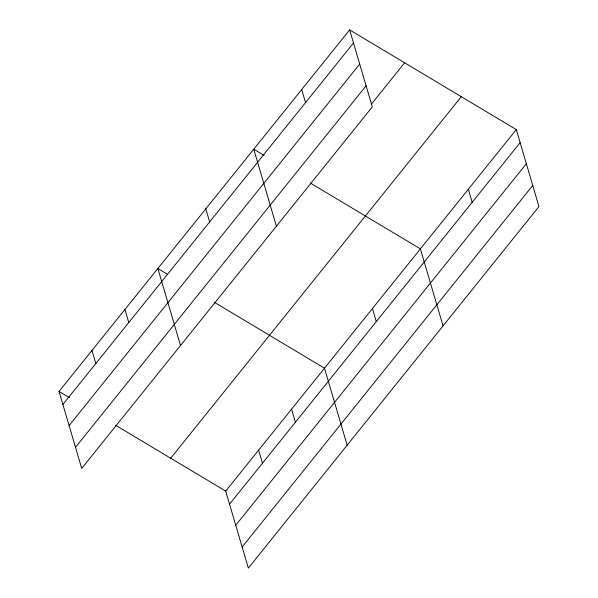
<?xml version="1.0" encoding="UTF-8"?>
<svg xmlns="http://www.w3.org/2000/svg" width="598" height="598" viewBox="0 0 598 598"><rect width="100%" height="100%" fill="white"/><g stroke="black" fill="none" stroke-linecap="round" stroke-linejoin="round"><path stroke-width="0.9" d="M349.643 29.9L372.307 106.893L81.709 468.421L59.045 391.428L349.643 29.9L516.291 129.579L538.955 206.572L248.357 568.1L225.693 491.108L115.638 425.275M62.895 404.495L353.493 42.966M69.099 425.589L359.704 64.061M75.498 447.326L366.096 85.798M371.313 104.261L404.637 62.797M170.699 458.21L461.297 96.682M225.693 491.108L516.291 129.579M229.542 504.174L520.14 142.645M235.747 525.268L526.345 163.74M242.145 547.006L532.743 185.477M264.107 155.405L253.746 149.201L276.411 226.194M310.34 183.055L420.394 248.88L443.058 325.873M167.418 274.228L157.85 268.509L180.514 345.502M214.443 302.356L324.497 368.189L347.154 445.181M59.045 391.428L69.405 397.625M468.346 189.23L472.188 202.296M372.449 308.538L376.291 321.604M301.698 89.55L305.541 102.617M291.562 409.159L295.405 422.225M205.802 208.859L209.644 221.925M258.628 450.137L262.477 463.203M124.915 309.48L128.764 322.546M91.98 350.458L95.829 363.524"/></g></svg>
